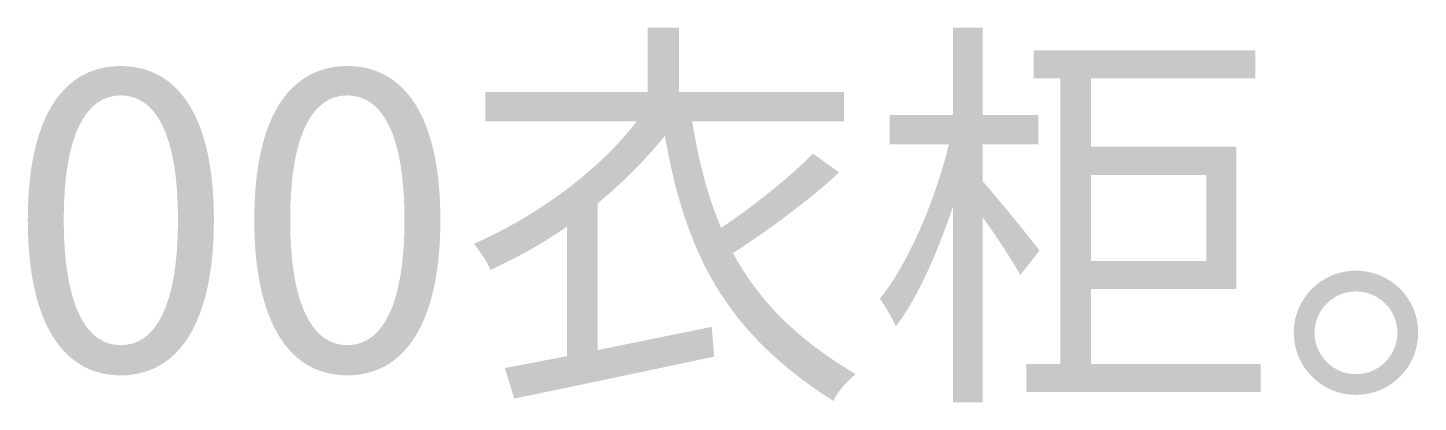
# Model space of a CAD drawing. Header units: millimetres. Extents: x -4600 to 229000, y -4300 to 19460.
# Drawn here: x 62415 to 63392, y 12572 to 12836 of the extents above; entities that cross this region are included whole.
import ezdxf

# ---------------------------------------------------------------- set-up
doc = ezdxf.new("R2010")
doc.units = ezdxf.units.MM
doc.header["$LTSCALE"] = 100
doc.layers.add('A-NOTE', color=7, linetype='Continuous', lineweight=18)

# ---------------------------------------------------------------- blocks, each defined once
blk = doc.blocks.new('A02_SHEET')
at = {"layer": 'A-NOTE'}
h = blk.add_hatch(color=256, dxfattribs=at)
edge = h.paths.add_edge_path()
edge.add_line((22850.65, 12835.65), (22850.65, 12790.39))
edge.add_line((22850.65, 12790.39), (22736.63, 12790.39))
edge.add_line((22736.63, 12790.39), (22736.63, 12769.76))
edge.add_line((22736.63, 12769.76), (22842.92, 12769.76))
edge.add_spline(control_points=[(22842.92, 12769.76), (22816.85, 12735.67), (22773.3, 12703.29), (22728.61, 12683.81)], knot_values=[0, 0, 0, 0, 1, 1, 1, 1], degree=3, periodic=0)
edge.add_spline(control_points=[(22728.61, 12683.81), (22732.05, 12679.52), (22738.06, 12670.92), (22740.35, 12665.48)], knot_values=[0, 0, 0, 0, 1, 1, 1, 1], degree=3, periodic=0)
edge.add_spline(control_points=[(22740.35, 12665.48), (22758.98, 12673.79), (22777.03, 12684.1), (22793.93, 12695.85)], knot_values=[0, 0, 0, 0, 1, 1, 1, 1], degree=3, periodic=0)
edge.add_line((22793.93, 12695.85), (22793.93, 12604.74))
edge.add_line((22793.93, 12604.74), (22750.38, 12596.43))
edge.add_line((22750.38, 12596.43), (22756.97, 12574.95))
edge.add_spline(control_points=[(22756.97, 12574.95), (22794.22, 12582.68), (22847.79, 12593.85), (22897.35, 12604.45)], knot_values=[0, 0, 0, 0, 1, 1, 1, 1], degree=3, periodic=0)
edge.add_line((22897.35, 12604.45), (22895.63, 12625.37))
edge.add_line((22895.63, 12625.37), (22815.42, 12609.04))
edge.add_line((22815.42, 12609.04), (22815.42, 12712.18))
edge.add_spline(control_points=[(22815.42, 12712.18), (22833.18, 12726.79), (22849.22, 12742.83), (22862.69, 12759.73)], knot_values=[0, 0, 0, 0, 1, 1, 1, 1], degree=3, periodic=0)
edge.add_spline(control_points=[(22862.69, 12759.73), (22877.01, 12677.8), (22904.52, 12621.93), (22981.01, 12573.23)], knot_values=[0, 0, 0, 0, 1, 1, 1, 1], degree=3, periodic=0)
edge.add_spline(control_points=[(22981.01, 12573.23), (22983.87, 12579.82), (22991.04, 12587.84), (22996.77, 12592.14)], knot_values=[0, 0, 0, 0, 1, 1, 1, 1], degree=3, periodic=0)
edge.add_spline(control_points=[(22996.77, 12592.14), (22955.23, 12616.49), (22928.58, 12643.99), (22910.53, 12677.22)], knot_values=[0, 0, 0, 0, 1, 1, 1, 1], degree=3, periodic=0)
edge.add_spline(control_points=[(22910.53, 12677.22), (22934.02, 12692.41), (22963.53, 12713.89), (22985.02, 12733.95)], knot_values=[0, 0, 0, 0, 1, 1, 1, 1], degree=3, periodic=0)
edge.add_line((22985.02, 12733.95), (22966.68, 12747.13))
edge.add_spline(control_points=[(22966.68, 12747.13), (22950.35, 12730.51), (22924.57, 12709.88), (22902.22, 12694.99)], knot_values=[0, 0, 0, 0, 1, 1, 1, 1], degree=3, periodic=0)
edge.add_spline(control_points=[(22902.22, 12694.99), (22892.77, 12717.05), (22886.47, 12741.68), (22881.88, 12769.76)], knot_values=[0, 0, 0, 0, 1, 1, 1, 1], degree=3, periodic=0)
edge.add_line((22881.88, 12769.76), (22988.46, 12769.76))
edge.add_line((22988.46, 12769.76), (22988.46, 12790.39))
edge.add_line((22988.46, 12790.39), (22872.71, 12790.39))
edge.add_line((22872.71, 12790.39), (22872.71, 12835.65))
edge.add_line((22872.71, 12835.65), (22850.65, 12835.65))
h = blk.add_hatch(color=256, dxfattribs=at)
edge = h.paths.add_edge_path()
edge.add_line((23064.95, 12835.65), (23064.95, 12774.35))
edge.add_line((23064.95, 12774.35), (23020.55, 12774.35))
edge.add_line((23020.55, 12774.35), (23020.55, 12753.72))
edge.add_line((23020.55, 12753.72), (23062.09, 12753.72))
edge.add_spline(control_points=[(23062.09, 12753.72), (23052.63, 12714.18), (23033.15, 12669.2), (23013.67, 12645.14)], knot_values=[0, 0, 0, 0, 1, 1, 1, 1], degree=3, periodic=0)
edge.add_spline(control_points=[(23013.67, 12645.14), (23017.11, 12639.98), (23022.55, 12631.38), (23024.84, 12625.65)], knot_values=[0, 0, 0, 0, 1, 1, 1, 1], degree=3, periodic=0)
edge.add_spline(control_points=[(23024.84, 12625.65), (23039.74, 12645.14), (23054.07, 12677.22), (23064.95, 12709.88)], knot_values=[0, 0, 0, 0, 1, 1, 1, 1], degree=3, periodic=0)
edge.add_line((23064.95, 12709.88), (23064.95, 12572.37))
edge.add_line((23064.95, 12572.37), (23085.87, 12572.37))
edge.add_line((23085.87, 12572.37), (23085.87, 12702.44))
edge.add_spline(control_points=[(23085.87, 12702.44), (23095.89, 12688.4), (23107.35, 12670.92), (23112.22, 12661.75)], knot_values=[0, 0, 0, 0, 1, 1, 1, 1], degree=3, periodic=0)
edge.add_line((23112.22, 12661.75), (23125.69, 12678.94))
edge.add_spline(control_points=[(23125.69, 12678.94), (23119.96, 12686.96), (23095.03, 12717.33), (23085.87, 12727.65)], knot_values=[0, 0, 0, 0, 1, 1, 1, 1], degree=3, periodic=0)
edge.add_line((23085.87, 12727.65), (23085.87, 12753.72))
edge.add_line((23085.87, 12753.72), (23124.83, 12753.72))
edge.add_line((23124.83, 12753.72), (23124.83, 12774.35))
edge.add_line((23124.83, 12774.35), (23085.87, 12774.35))
edge.add_line((23085.87, 12774.35), (23085.87, 12835.65))
edge.add_line((23085.87, 12835.65), (23064.95, 12835.65))
h = blk.add_hatch(color=256, dxfattribs=at)
h.paths.add_polyline_path([(23116.52, 12599.3), (23116.52, 12579.53), (23280.97, 12579.53), (23280.97, 12599.3), (23161.79, 12599.3), (23161.79, 12652.01), (23263.78, 12652.01), (23263.78, 12752), (23161.79, 12752), (23161.79, 12800.13), (23277.24, 12800.13), (23277.24, 12819.9), (23121.68, 12819.9), (23121.68, 12800.13), (23140.3, 12800.13), (23140.3, 12599.3), (23116.52, 12599.3)])
h.paths.add_polyline_path([(23161.79, 12732.23), (23242.86, 12732.23), (23242.86, 12671.78), (23161.79, 12671.78), (23161.79, 12732.23)], flags=0)
h = blk.add_hatch(color=256, dxfattribs=at)
edge = h.paths.add_edge_path()
edge.add_spline(control_points=[(22480.79, 12591.28), (22520.61, 12591.28), (22546.11, 12627.37), (22546.11, 12700.72), (22546.11, 12773.49), (22520.61, 12808.72), (22480.79, 12808.72), (22440.68, 12808.72), (22415.47, 12773.49), (22415.47, 12700.72), (22415.47, 12627.37), (22440.68, 12591.28), (22480.79, 12591.28)], knot_values=[0, 0, 0, 0, 1, 1, 1, 2, 2, 2, 3, 3, 3, 4, 4, 4, 4], degree=3, periodic=0)
edge = h.paths.add_edge_path(flags=0)
edge.add_spline(control_points=[(22480.79, 12612.48), (22457.01, 12612.48), (22440.68, 12639.12), (22440.68, 12700.72), (22440.68, 12762.03), (22457.01, 12788.1), (22480.79, 12788.1), (22504.57, 12788.1), (22520.9, 12762.03), (22520.9, 12700.72), (22520.9, 12639.12), (22504.57, 12612.48), (22480.79, 12612.48)], knot_values=[0, 0, 0, 0, 1, 1, 1, 2, 2, 2, 3, 3, 3, 4, 4, 4, 4], degree=3, periodic=0)
h = blk.add_hatch(color=256, dxfattribs=at)
edge = h.paths.add_edge_path()
edge.add_spline(control_points=[(22639.8, 12591.28), (22679.62, 12591.28), (22705.12, 12627.37), (22705.12, 12700.72), (22705.12, 12773.49), (22679.62, 12808.72), (22639.8, 12808.72), (22599.69, 12808.72), (22574.47, 12773.49), (22574.47, 12700.72), (22574.47, 12627.37), (22599.69, 12591.28), (22639.8, 12591.28)], knot_values=[0, 0, 0, 0, 1, 1, 1, 2, 2, 2, 3, 3, 3, 4, 4, 4, 4], degree=3, periodic=0)
edge = h.paths.add_edge_path(flags=0)
edge.add_spline(control_points=[(22639.8, 12612.48), (22616.02, 12612.48), (22599.69, 12639.12), (22599.69, 12700.72), (22599.69, 12762.03), (22616.02, 12788.1), (22639.8, 12788.1), (22663.57, 12788.1), (22679.9, 12762.03), (22679.9, 12700.72), (22679.9, 12639.12), (22663.57, 12612.48), (22639.8, 12612.48)], knot_values=[0, 0, 0, 0, 1, 1, 1, 2, 2, 2, 3, 3, 3, 4, 4, 4, 4], degree=3, periodic=0)
h = blk.add_hatch(color=256, dxfattribs=at)
edge = h.paths.add_edge_path()
edge.add_spline(control_points=[(23347.72, 12664.9), (23323.94, 12664.9), (23304.17, 12645.42), (23304.17, 12621.36), (23304.17, 12597.01), (23323.94, 12577.52), (23347.72, 12577.52), (23372.07, 12577.52), (23391.56, 12597.01), (23391.56, 12621.36), (23391.56, 12645.42), (23372.07, 12664.9), (23347.72, 12664.9)], knot_values=[0, 0, 0, 0, 1, 1, 1, 2, 2, 2, 3, 3, 3, 4, 4, 4, 4], degree=3, periodic=0)
edge = h.paths.add_edge_path(flags=0)
edge.add_spline(control_points=[(23347.72, 12592.14), (23331.96, 12592.14), (23318.79, 12605.03), (23318.79, 12621.36), (23318.79, 12637.11), (23331.96, 12650.29), (23347.72, 12650.29), (23364.05, 12650.29), (23376.94, 12637.11), (23376.94, 12621.36), (23376.94, 12605.03), (23364.05, 12592.14), (23347.72, 12592.14)], knot_values=[0, 0, 0, 0, 1, 1, 1, 2, 2, 2, 3, 3, 3, 4, 4, 4, 4], degree=3, periodic=0)

msp = doc.modelspace()

# ---------------------------------------------------------------- block references
msp.add_blockref('A02_SHEET', (40000, 0))

doc.saveas('drawing.dxf')
